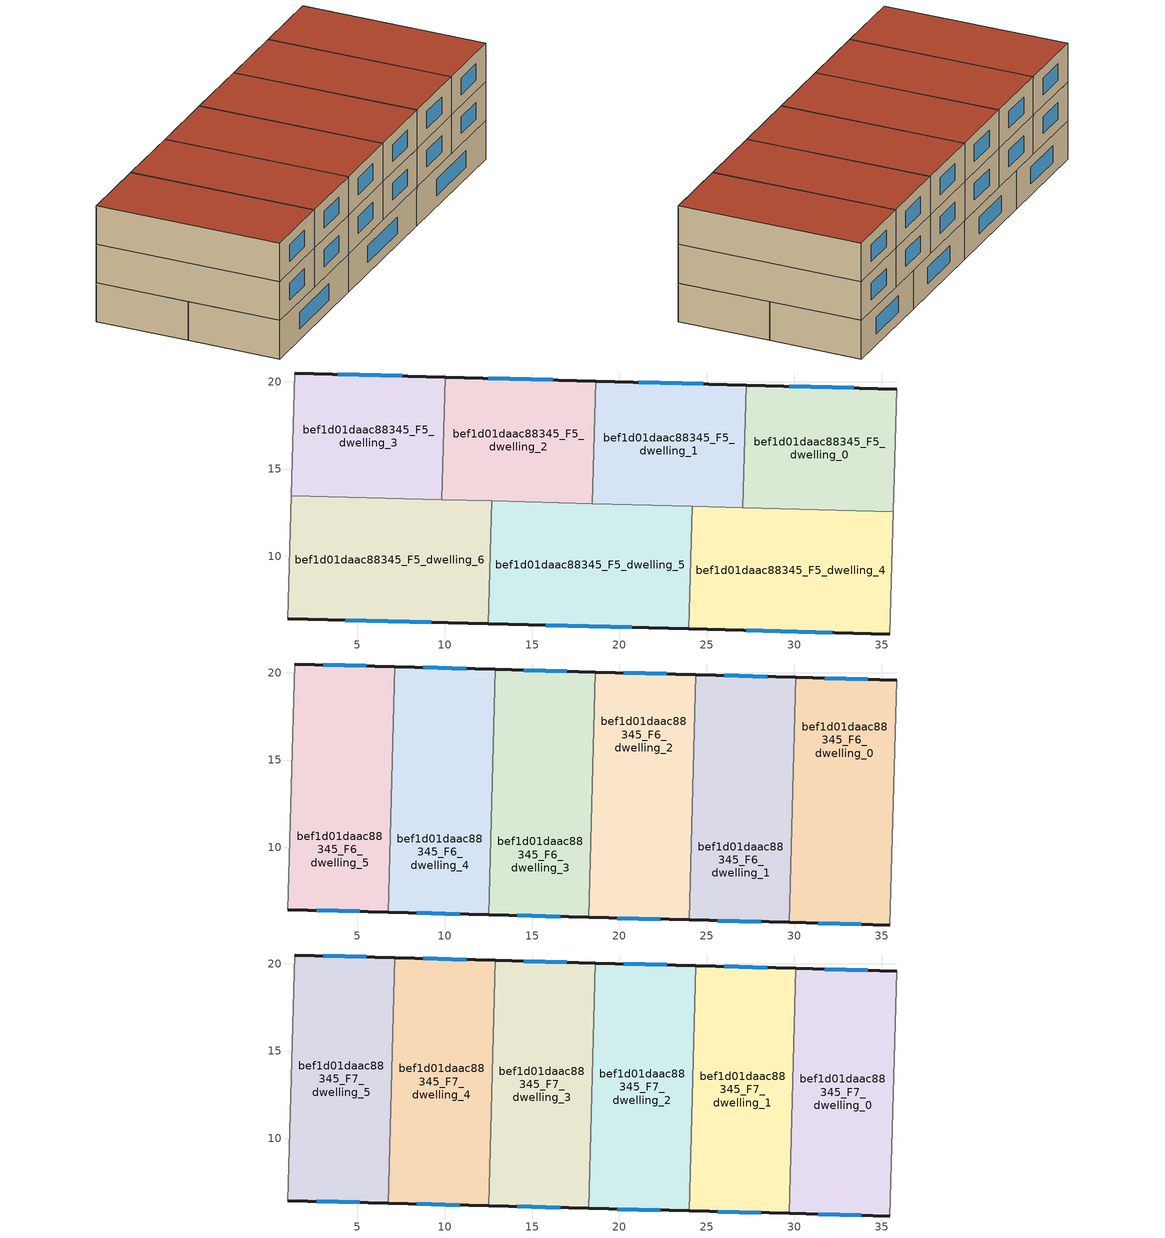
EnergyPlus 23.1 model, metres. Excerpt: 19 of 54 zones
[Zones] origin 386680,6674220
bef1d01daac88345_F5_dwelling_0
 floor to bef1d01daac88345_F4_dwelling_0 (EU_floor_Construction): 35.85,19.58 35.66,12.56 27.05,12.79 27.24,19.81 z15
 wall outside (EU_wall_Construction): 35.85,19.58 27.24,19.81 z15:18
 wall to bef1d01daac88345_F5_dwelling_1 (EU_wall_Construction): 27.24,19.81 27.05,12.79 z15:18
 wall adiabatic (EU_wall_Construction): 35.66,12.56 35.85,19.58 z15:18
 wall to bef1d01daac88345_F5_dwelling_4 (EU_wall_Construction): 27.05,12.79 35.66,12.56 z15:18
 window (EU_Window_Construction): 33.39,19.64 29.7,19.74 z15.86:17.14
bef1d01daac88345_F5_dwelling_1
 floor to bef1d01daac88345_F4_dwelling_1 (EU_floor_Construction): 27.24,19.81 27.05,12.79 18.45,13.02 18.63,20.04 z15
 wall outside (EU_wall_Construction): 27.24,19.81 18.63,20.04 z15:18
 wall to bef1d01daac88345_F5_dwelling_2 (EU_wall_Construction): 18.63,20.04 18.45,13.02 z15:18
 wall to bef1d01daac88345_F5_dwelling_5 (EU_wall_Construction): 18.45,13.02 24.16,12.87 z15:18
 wall to bef1d01daac88345_F5_dwelling_4 (EU_wall_Construction): 24.16,12.87 27.05,12.79 z15:18
 window (EU_Window_Construction): 24.78,19.87 21.09,19.97 z15.86:17.14
 ceiling adiabatic (EU_roof_Construction): 24.17,12.87 24.36,19.88 18.63,20.04 18.45,13.02 z18
bef1d01daac88345_F5_dwelling_2
 floor to bef1d01daac88345_F4_dwelling_2 (EU_floor_Construction): 18.63,20.04 18.45,13.02 9.84,13.25 10.03,20.27 z15
 wall outside (EU_wall_Construction): 18.63,20.04 10.03,20.27 z15:18
 wall to bef1d01daac88345_F5_dwelling_3 (EU_wall_Construction): 10.03,20.27 9.84,13.25 z15:18
 wall to bef1d01daac88345_F5_dwelling_6 (EU_wall_Construction): 9.84,13.25 12.68,13.17 z15:18
 wall to bef1d01daac88345_F5_dwelling_5 (EU_wall_Construction): 12.68,13.17 18.45,13.02 z15:18
 window (EU_Window_Construction): 16.17,20.1 12.48,20.2 z15.86:17.14
bef1d01daac88345_F5_dwelling_3
 floor to bef1d01daac88345_F4_dwelling_3 (EU_floor_Construction): 10.03,20.27 9.84,13.25 1.23,13.48 1.42,20.5 z15
 wall outside (EU_wall_Construction): 10.03,20.27 1.42,20.5 z15:18
 wall adiabatic (EU_wall_Construction): 1.42,20.5 1.23,13.48 z15:18
 wall to bef1d01daac88345_F5_dwelling_6 (EU_wall_Construction): 1.23,13.48 9.84,13.25 z15:18
 window (EU_Window_Construction): 7.57,20.33 3.88,20.43 z15.86:17.14
bef1d01daac88345_F5_dwelling_4
 floor to bef1d01daac88345_F4_dwelling_4 (EU_floor_Construction): 35.66,12.56 35.46,5.56 23.97,5.86 24.16,12.87 z15
 wall outside (EU_wall_Construction): 23.97,5.86 35.46,5.56 z15:18
 wall to bef1d01daac88345_F5_dwelling_5 (EU_wall_Construction): 24.16,12.87 23.97,5.86 z15:18
 wall adiabatic (EU_wall_Construction): 35.46,5.56 35.66,12.56 z15:18
 window (EU_Window_Construction): 27.25,5.77 32.18,5.65 z15.86:17.14
bef1d01daac88345_F5_dwelling_5
 floor to bef1d01daac88345_F4_dwelling_5 (EU_floor_Construction): 24.16,12.87 23.97,5.86 12.49,6.15 12.68,13.17 z15
 wall outside (EU_wall_Construction): 12.49,6.15 23.97,5.86 z15:18
 wall to bef1d01daac88345_F5_dwelling_6 (EU_wall_Construction): 12.68,13.17 12.49,6.15 z15:18
 window (EU_Window_Construction): 15.77,6.07 20.69,5.94 z15.86:17.14
bef1d01daac88345_F5_dwelling_6
 floor to bef1d01daac88345_F4_dwelling_6 (EU_floor_Construction): 12.68,13.17 12.49,6.15 1.03,6.44 1.23,13.48 z15
 wall outside (EU_wall_Construction): 1.03,6.44 12.49,6.15 z15:18
 wall adiabatic (EU_wall_Construction): 1.23,13.48 1.03,6.44 z15:18
 window (EU_Window_Construction): 4.31,6.36 9.22,6.23 z15.86:17.14
bef1d01daac88345_F6_dwelling_0
 floor to bef1d01daac88345_F5_dwelling_0 (EU_floor_Construction): 35.85,19.58 35.66,12.56 29.91,12.71 30.1,19.73 z18
 floor to bef1d01daac88345_F5_dwelling_4 (EU_floor_Construction): 35.66,12.56 35.46,5.56 29.72,5.71 29.91,12.71 z18
 wall outside (EU_wall_Construction): 35.85,19.58 30.1,19.73 / 29.72,5.71 35.46,5.56 z18:21
 wall to bef1d01daac88345_F6_dwelling_1 (EU_wall_Construction): 30.1,19.73 29.72,5.71 z18:21
 wall adiabatic (EU_wall_Construction): 35.46,5.56 35.85,19.58 z18:21
 window (EU_Window_Construction): 34.21,19.62 31.74,19.69 / 31.36,5.67 33.82,5.61 z18.86:20.14
bef1d01daac88345_F6_dwelling_1
 floor to bef1d01daac88345_F5_dwelling_4 (EU_floor_Construction): 29.91,12.71 29.72,5.71 23.98,5.86 24.17,12.87 z18
 floor to bef1d01daac88345_F5_dwelling_1 (EU_floor_Construction): 27.24,19.81 27.05,12.79 24.17,12.87 24.36,19.88 z18
 floor to bef1d01daac88345_F5_dwelling_0 (EU_floor_Construction): 30.1,19.73 29.91,12.71 27.05,12.79 27.24,19.81 z18
 wall outside (EU_wall_Construction): 30.1,19.73 24.36,19.88 / 23.98,5.86 29.72,5.71 z18:21
 wall to bef1d01daac88345_F6_dwelling_2 (EU_wall_Construction): 24.36,19.88 23.98,5.86 z18:21
 window (EU_Window_Construction): 28.46,19.78 26,19.84 / 25.62,5.81 28.08,5.75 z18.86:20.14
bef1d01daac88345_F6_dwelling_2
 floor to bef1d01daac88345_F5_dwelling_5 (EU_floor_Construction): 24.16,12.87 23.97,5.86 18.24,6 18.43,13.02 z18
 floor to bef1d01daac88345_F5_dwelling_4 (EU_floor_Construction): 24.17,12.87 23.98,5.86 23.97,5.86 24.16,12.87 z18
 floor to bef1d01daac88345_F5_dwelling_2 (EU_floor_Construction): 18.63,20.04 18.45,13.02 18.43,13.02 18.62,20.04 z18
 floor adiabatic (EU_floor_Construction): 24.36,19.88 24.17,12.87 18.45,13.02 18.63,20.04 z18
 wall outside (EU_wall_Construction): 24.36,19.88 18.62,20.04 / 18.24,6 23.98,5.86 z18:21
 wall to bef1d01daac88345_F6_dwelling_3 (EU_wall_Construction): 18.62,20.04 18.24,6 z18:21
 window (EU_Window_Construction): 22.72,19.93 20.26,19.99 / 19.88,5.96 22.34,5.9 z18.86:20.14
bef1d01daac88345_F6_dwelling_3
 floor to bef1d01daac88345_F5_dwelling_2 (EU_floor_Construction): 18.62,20.04 18.43,13.02 12.69,13.17 12.88,20.19 z18
 floor to bef1d01daac88345_F5_dwelling_5 (EU_floor_Construction): 18.43,13.02 18.24,6 12.51,6.15 12.69,13.17 z18
 wall outside (EU_wall_Construction): 18.62,20.04 12.88,20.19 / 12.51,6.15 18.24,6 z18:21
 wall to bef1d01daac88345_F6_dwelling_4 (EU_wall_Construction): 12.88,20.19 12.51,6.15 z18:21
 window (EU_Window_Construction): 16.98,20.08 14.52,20.15 / 14.15,6.11 16.6,6.05 z18.86:20.14
bef1d01daac88345_F6_dwelling_4
 floor to bef1d01daac88345_F5_dwelling_6 (EU_floor_Construction): 12.68,13.17 12.49,6.15 6.77,6.3 6.96,13.33 z18
 floor to bef1d01daac88345_F5_dwelling_2 (EU_floor_Construction): 12.88,20.19 12.69,13.17 9.84,13.25 10.03,20.27 z18
 floor to bef1d01daac88345_F5_dwelling_3 (EU_floor_Construction): 10.03,20.27 9.84,13.25 6.96,13.33 7.15,20.34 z18
 floor to bef1d01daac88345_F5_dwelling_5 (EU_floor_Construction): 12.69,13.17 12.51,6.15 12.49,6.15 12.68,13.17 z18
 wall outside (EU_wall_Construction): 12.88,20.19 7.15,20.34 / 6.77,6.3 12.51,6.15 z18:21
 wall to bef1d01daac88345_F6_dwelling_5 (EU_wall_Construction): 7.15,20.34 6.77,6.3 z18:21
 window (EU_Window_Construction): 11.24,20.23 8.78,20.3 / 8.41,6.25 10.87,6.19 z18.86:20.14
bef1d01daac88345_F6_dwelling_5
 floor to bef1d01daac88345_F5_dwelling_3 (EU_floor_Construction): 7.15,20.34 6.96,13.33 1.23,13.48 1.42,20.5 z18
 floor to bef1d01daac88345_F5_dwelling_6 (EU_floor_Construction): 6.96,13.33 6.77,6.3 1.03,6.44 1.23,13.48 z18
 wall outside (EU_wall_Construction): 1.03,6.44 6.77,6.3 / 7.15,20.34 1.42,20.5 z18:21
 wall adiabatic (EU_wall_Construction): 1.42,20.5 1.03,6.44 z18:21
 window (EU_Window_Construction): 2.67,6.4 5.13,6.34 / 5.51,20.39 3.06,20.45 z18.86:20.14
bef1d01daac88345_F7_dwelling_0
 floor to bef1d01daac88345_F6_dwelling_0 (EU_floor_Construction): 35.85,19.58 35.46,5.56 29.72,5.71 30.1,19.73 z21
 wall outside (EU_wall_Construction): 35.85,19.58 30.1,19.73 / 29.72,5.71 35.46,5.56 z21:24
 wall to bef1d01daac88345_F7_dwelling_1 (EU_wall_Construction): 30.1,19.73 29.72,5.71 z21:24
 wall adiabatic (EU_wall_Construction): 35.46,5.56 35.85,19.58 z21:24
 window (EU_Window_Construction): 34.21,19.62 31.74,19.69 / 31.36,5.67 33.82,5.61 z21.86:23.14
 roof outside (EU_roof_Construction): 35.46,5.56 35.85,19.58 30.1,19.73 29.72,5.71 z24
bef1d01daac88345_F7_dwelling_1
 floor to bef1d01daac88345_F6_dwelling_1 (EU_floor_Construction): 30.1,19.73 29.72,5.71 23.98,5.86 24.36,19.88 z21
 wall outside (EU_wall_Construction): 30.1,19.73 24.36,19.88 / 23.98,5.86 29.72,5.71 z21:24
 wall to bef1d01daac88345_F7_dwelling_2 (EU_wall_Construction): 24.36,19.88 23.98,5.86 z21:24
 window (EU_Window_Construction): 28.46,19.78 26,19.84 / 25.62,5.81 28.08,5.75 z21.86:23.14
 roof outside (EU_roof_Construction): 29.72,5.71 30.1,19.73 24.36,19.88 23.98,5.86 z24
bef1d01daac88345_F7_dwelling_2
 floor to bef1d01daac88345_F6_dwelling_2 (EU_floor_Construction): 24.36,19.88 23.98,5.86 18.24,6 18.62,20.04 z21
 wall outside (EU_wall_Construction): 24.36,19.88 18.62,20.04 / 18.24,6 23.98,5.86 z21:24
 wall to bef1d01daac88345_F7_dwelling_3 (EU_wall_Construction): 18.62,20.04 18.24,6 z21:24
 window (EU_Window_Construction): 22.72,19.93 20.26,19.99 / 19.88,5.96 22.34,5.9 z21.86:23.14
 roof outside (EU_roof_Construction): 23.98,5.86 24.36,19.88 18.62,20.04 18.24,6 z24
bef1d01daac88345_F7_dwelling_3
 floor to bef1d01daac88345_F6_dwelling_3 (EU_floor_Construction): 18.62,20.04 18.24,6 12.51,6.15 12.88,20.19 z21
 wall outside (EU_wall_Construction): 18.62,20.04 12.88,20.19 / 12.51,6.15 18.24,6 z21:24
 wall to bef1d01daac88345_F7_dwelling_4 (EU_wall_Construction): 12.88,20.19 12.51,6.15 z21:24
 window (EU_Window_Construction): 16.98,20.08 14.52,20.15 / 14.15,6.11 16.6,6.05 z21.86:23.14
 roof outside (EU_roof_Construction): 18.24,6 18.62,20.04 12.88,20.19 12.51,6.15 z24
bef1d01daac88345_F7_dwelling_4
 floor to bef1d01daac88345_F6_dwelling_4 (EU_floor_Construction): 12.88,20.19 12.51,6.15 6.77,6.3 7.15,20.34 z21
 wall outside (EU_wall_Construction): 12.88,20.19 7.15,20.34 / 6.77,6.3 12.51,6.15 z21:24
 wall to bef1d01daac88345_F7_dwelling_5 (EU_wall_Construction): 7.15,20.34 6.77,6.3 z21:24
 window (EU_Window_Construction): 11.24,20.23 8.78,20.3 / 8.41,6.25 10.87,6.19 z21.86:23.14
 roof outside (EU_roof_Construction): 12.51,6.15 12.88,20.19 7.15,20.34 6.77,6.3 z24
bef1d01daac88345_F7_dwelling_5
 floor to bef1d01daac88345_F6_dwelling_5 (EU_floor_Construction): 7.15,20.34 6.77,6.3 1.03,6.44 1.42,20.5 z21
 wall outside (EU_wall_Construction): 1.03,6.44 6.77,6.3 / 7.15,20.34 1.42,20.5 z21:24
 wall adiabatic (EU_wall_Construction): 1.42,20.5 1.03,6.44 z21:24
 window (EU_Window_Construction): 2.67,6.4 5.13,6.34 / 5.51,20.39 3.06,20.45 z21.86:23.14
 roof outside (EU_roof_Construction): 6.77,6.3 7.15,20.34 1.42,20.5 1.03,6.44 z24
[Building]
EU S2 Campaign: North Axis=0; Terrain=City; Solar Distribution=FullExterior
[Site:Location]
Helsinki-Vantaa.AP: Latitude=60.317; Longitude=24.963; Time Zone=2; Elevation=54.6
[SizingPeriod:WeatherFileDays]
AnnualSizingPeriod: Begin Month=1; Begin Day of Month=1; End Month=12; End Day of Month=31; Day of Week for Start Day=Monday; Use Weather File Daylight Saving Period=No; Use Weather File Rain and Snow Indicators=No
[MATERIAL]
EU_InternalMass_Material: Roughness=MediumRough; Thickness=0.1; Conductivity=1; Density=1800; Specific Heat=900; Thermal Absorptance=0.9; Solar Absorptance=0.7; Visible Absorptance=0.7
[MATERIAL:NOMASS] Roughness=MediumRough; Thermal Absorptance=0.9; Solar Absorptance=0.7; Visible Absorptance=0.7
Name | Thermal Resistance
EU_wall_NoMass | 1.10183
EU_roof_NoMass; EU_floor_NoMass | 1.70606
[WINDOWMATERIAL:SIMPLEGLAZINGSYSTEM]
EU_Window_SimpleGlazing: UFactor=3.11035; Solar Heat Gain Coefficient=0.8; Visible Transmittance=0.8
[CONSTRUCTION]
EU_wall_Construction: EU_wall_NoMass
EU_roof_Construction: EU_roof_NoMass
EU_floor_Construction: EU_floor_NoMass
EU_Window_Construction: EU_Window_SimpleGlazing
EU_InternalMass_Construction: EU_InternalMass_Material
[ZONE] Type=1; Multiplier=1; Ceiling Height=autocalculate; Floor Area=autocalculate; Part of Total Floor Area=Yes
Name | Volume
bef1d01daac88345_F5_dwelling_0 | 181.328
bef1d01daac88345_F6_dwelling_0; bef1d01daac88345_F7_dwelling_0 | 241.769
bef1d01daac88345_F5_dwelling_1 | 181.338
bef1d01daac88345_F6_dwelling_1; bef1d01daac88345_F7_dwelling_1 | 241.741
bef1d01daac88345_F5_dwelling_2 | 181.327
bef1d01daac88345_F6_dwelling_2; bef1d01daac88345_F7_dwelling_2 | 241.761
bef1d01daac88345_F5_dwelling_3 | 181.317
bef1d01daac88345_F6_dwelling_3; bef1d01daac88345_F7_dwelling_3 | 241.746
bef1d01daac88345_F5_dwelling_4 | 241.759
bef1d01daac88345_F6_dwelling_4; bef1d01daac88345_F7_dwelling_4 | 241.797
bef1d01daac88345_F5_dwelling_5 | 241.75
bef1d01daac88345_F6_dwelling_5; bef1d01daac88345_F7_dwelling_5; bef1d01daac88345_F5_dwelling_6 | 241.766
[INTERNALMASS] Construction=EU_InternalMass_Construction
Name | Zone or ZoneList | Surface Area
bef1d01daac88345_F5_dwelling_0_EU_InternalMass | bef1d01daac88345_F5_dwelling_0 | 60.4425
bef1d01daac88345_F5_dwelling_1_EU_InternalMass | bef1d01daac88345_F5_dwelling_1 | 60.4459
bef1d01daac88345_F5_dwelling_2_EU_InternalMass | bef1d01daac88345_F5_dwelling_2 | 60.4425
bef1d01daac88345_F5_dwelling_3_EU_InternalMass | bef1d01daac88345_F5_dwelling_3 | 60.4391
bef1d01daac88345_F5_dwelling_4_EU_InternalMass | bef1d01daac88345_F5_dwelling_4 | 80.5868
bef1d01daac88345_F5_dwelling_5_EU_InternalMass | bef1d01daac88345_F5_dwelling_5 | 80.5832
bef1d01daac88345_F5_dwelling_6_EU_InternalMass | bef1d01daac88345_F5_dwelling_6 | 80.5884
bef1d01daac88345_F6_dwelling_0_EU_InternalMass | bef1d01daac88345_F6_dwelling_0 | 80.5894
bef1d01daac88345_F6_dwelling_1_EU_InternalMass | bef1d01daac88345_F6_dwelling_1 | 80.5806
bef1d01daac88345_F6_dwelling_2_EU_InternalMass | bef1d01daac88345_F6_dwelling_2 | 80.5869
bef1d01daac88345_F6_dwelling_3_EU_InternalMass | bef1d01daac88345_F6_dwelling_3 | 80.582
bef1d01daac88345_F6_dwelling_4_EU_InternalMass | bef1d01daac88345_F6_dwelling_4 | 80.5984
bef1d01daac88345_F6_dwelling_5_EU_InternalMass | bef1d01daac88345_F6_dwelling_5 | 80.5888
bef1d01daac88345_F7_dwelling_0_EU_InternalMass | bef1d01daac88345_F7_dwelling_0 | 80.5894
bef1d01daac88345_F7_dwelling_1_EU_InternalMass | bef1d01daac88345_F7_dwelling_1 | 80.5806
bef1d01daac88345_F7_dwelling_2_EU_InternalMass | bef1d01daac88345_F7_dwelling_2 | 80.5869
bef1d01daac88345_F7_dwelling_3_EU_InternalMass | bef1d01daac88345_F7_dwelling_3 | 80.582
bef1d01daac88345_F7_dwelling_4_EU_InternalMass | bef1d01daac88345_F7_dwelling_4 | 80.5984
bef1d01daac88345_F7_dwelling_5_EU_InternalMass | bef1d01daac88345_F7_dwelling_5 | 80.5888
[OTHEREQUIPMENT] Fuel Type=Electricity; Design Level Calculation Method=Watts/Area; Power per Zone Floor Area=1; Fraction Latent=0; Fraction Radiant=0; Fraction Lost=0; Carbon Dioxide Generation Rate=0; EndUse Subcategory=EU_Step8_InternalGains
Name | Zone or ZoneList or Space or SpaceList | Schedule
EU_Step8_InternalGain_bef1d01daac88345_F5_dwelling_0_f000 | bef1d01daac88345_F5_dwelling_0 | EU_Step8_GainSchedule_bef1d01daac88345_F5_dwelling_0_f000
EU_Step8_InternalGain_bef1d01daac88345_F5_dwelling_1_f000 | bef1d01daac88345_F5_dwelling_1 | EU_Step8_GainSchedule_bef1d01daac88345_F5_dwelling_1_f000
EU_Step8_InternalGain_bef1d01daac88345_F5_dwelling_2_f000 | bef1d01daac88345_F5_dwelling_2 | EU_Step8_GainSchedule_bef1d01daac88345_F5_dwelling_2_f000
EU_Step8_InternalGain_bef1d01daac88345_F5_dwelling_3_f000 | bef1d01daac88345_F5_dwelling_3 | EU_Step8_GainSchedule_bef1d01daac88345_F5_dwelling_3_f000
EU_Step8_InternalGain_bef1d01daac88345_F5_dwelling_4_f000 | bef1d01daac88345_F5_dwelling_4 | EU_Step8_GainSchedule_bef1d01daac88345_F5_dwelling_4_f000
EU_Step8_InternalGain_bef1d01daac88345_F5_dwelling_5_f000 | bef1d01daac88345_F5_dwelling_5 | EU_Step8_GainSchedule_bef1d01daac88345_F5_dwelling_5_f000
EU_Step8_InternalGain_bef1d01daac88345_F5_dwelling_6_f000 | bef1d01daac88345_F5_dwelling_6 | EU_Step8_GainSchedule_bef1d01daac88345_F5_dwelling_6_f000
EU_Step8_InternalGain_bef1d01daac88345_F6_dwelling_0_f000 | bef1d01daac88345_F6_dwelling_0 | EU_Step8_GainSchedule_bef1d01daac88345_F6_dwelling_0_f000
EU_Step8_InternalGain_bef1d01daac88345_F6_dwelling_1_f000 | bef1d01daac88345_F6_dwelling_1 | EU_Step8_GainSchedule_bef1d01daac88345_F6_dwelling_1_f000
EU_Step8_InternalGain_bef1d01daac88345_F6_dwelling_2_f000 | bef1d01daac88345_F6_dwelling_2 | EU_Step8_GainSchedule_bef1d01daac88345_F6_dwelling_2_f000
EU_Step8_InternalGain_bef1d01daac88345_F6_dwelling_3_f000 | bef1d01daac88345_F6_dwelling_3 | EU_Step8_GainSchedule_bef1d01daac88345_F6_dwelling_3_f000
EU_Step8_InternalGain_bef1d01daac88345_F6_dwelling_4_f000 | bef1d01daac88345_F6_dwelling_4 | EU_Step8_GainSchedule_bef1d01daac88345_F6_dwelling_4_f000
EU_Step8_InternalGain_bef1d01daac88345_F6_dwelling_5_f000 | bef1d01daac88345_F6_dwelling_5 | EU_Step8_GainSchedule_bef1d01daac88345_F6_dwelling_5_f000
EU_Step8_InternalGain_bef1d01daac88345_F7_dwelling_0_f000 | bef1d01daac88345_F7_dwelling_0 | EU_Step8_GainSchedule_bef1d01daac88345_F7_dwelling_0_f000
EU_Step8_InternalGain_bef1d01daac88345_F7_dwelling_1_f000 | bef1d01daac88345_F7_dwelling_1 | EU_Step8_GainSchedule_bef1d01daac88345_F7_dwelling_1_f000
EU_Step8_InternalGain_bef1d01daac88345_F7_dwelling_2_f000 | bef1d01daac88345_F7_dwelling_2 | EU_Step8_GainSchedule_bef1d01daac88345_F7_dwelling_2_f000
EU_Step8_InternalGain_bef1d01daac88345_F7_dwelling_3_f000 | bef1d01daac88345_F7_dwelling_3 | EU_Step8_GainSchedule_bef1d01daac88345_F7_dwelling_3_f000
EU_Step8_InternalGain_bef1d01daac88345_F7_dwelling_4_f000 | bef1d01daac88345_F7_dwelling_4 | EU_Step8_GainSchedule_bef1d01daac88345_F7_dwelling_4_f000
EU_Step8_InternalGain_bef1d01daac88345_F7_dwelling_5_f000 | bef1d01daac88345_F7_dwelling_5 | EU_Step8_GainSchedule_bef1d01daac88345_F7_dwelling_5_f000
[ZONEVENTILATION:DESIGNFLOWRATE] Schedule=EU_AlwaysOn; Design Flow Rate Calculation Method=AirChanges/Hour; Air Changes per Hour=0.756316; Ventilation Type=Natural; Fan Pressure Rise=0; Fan Total Efficiency=1; Constant Term Coefficient=1; Temperature Term Coefficient=0; Velocity Term Coefficient=0; Velocity Squared Term Coefficient=0; Minimum Indoor Temperature=-100; Maximum Indoor Temperature=100; Delta Temperature=-100; Minimum Outdoor Temperature=-100; Maximum Outdoor Temperature=100; Maximum Wind Speed=40
Name | Zone or ZoneList or Space or SpaceList
EU_ConstantAir_bef1d01daac88345_F5_dwelling_0 | bef1d01daac88345_F5_dwelling_0
EU_ConstantAir_bef1d01daac88345_F5_dwelling_1 | bef1d01daac88345_F5_dwelling_1
EU_ConstantAir_bef1d01daac88345_F5_dwelling_2 | bef1d01daac88345_F5_dwelling_2
EU_ConstantAir_bef1d01daac88345_F5_dwelling_3 | bef1d01daac88345_F5_dwelling_3
EU_ConstantAir_bef1d01daac88345_F5_dwelling_4 | bef1d01daac88345_F5_dwelling_4
EU_ConstantAir_bef1d01daac88345_F5_dwelling_5 | bef1d01daac88345_F5_dwelling_5
EU_ConstantAir_bef1d01daac88345_F5_dwelling_6 | bef1d01daac88345_F5_dwelling_6
EU_ConstantAir_bef1d01daac88345_F6_dwelling_0 | bef1d01daac88345_F6_dwelling_0
EU_ConstantAir_bef1d01daac88345_F6_dwelling_1 | bef1d01daac88345_F6_dwelling_1
EU_ConstantAir_bef1d01daac88345_F6_dwelling_2 | bef1d01daac88345_F6_dwelling_2
EU_ConstantAir_bef1d01daac88345_F6_dwelling_3 | bef1d01daac88345_F6_dwelling_3
EU_ConstantAir_bef1d01daac88345_F6_dwelling_4 | bef1d01daac88345_F6_dwelling_4
EU_ConstantAir_bef1d01daac88345_F6_dwelling_5 | bef1d01daac88345_F6_dwelling_5
EU_ConstantAir_bef1d01daac88345_F7_dwelling_0 | bef1d01daac88345_F7_dwelling_0
EU_ConstantAir_bef1d01daac88345_F7_dwelling_1 | bef1d01daac88345_F7_dwelling_1
EU_ConstantAir_bef1d01daac88345_F7_dwelling_2 | bef1d01daac88345_F7_dwelling_2
EU_ConstantAir_bef1d01daac88345_F7_dwelling_3 | bef1d01daac88345_F7_dwelling_3
EU_ConstantAir_bef1d01daac88345_F7_dwelling_4 | bef1d01daac88345_F7_dwelling_4
EU_ConstantAir_bef1d01daac88345_F7_dwelling_5 | bef1d01daac88345_F7_dwelling_5
[HVACTEMPLATE:THERMOSTAT] Constant Heating Setpoint=20; Constant Cooling Setpoint=50
EU_HeatOnly_bef1d01daac88345_F2_dwelling_5; EU_HeatOnly_bef1d01daac88345_F2_dwelling_6; EU_HeatOnly_bef1d01daac88345_F3_dwelling_0; EU_HeatOnly_bef1d01daac88345_F3_dwelling_1; EU_HeatOnly_bef1d01daac88345_F3_dwelling_2; EU_HeatOnly_bef1d01daac88345_F3_dwelling_3; EU_HeatOnly_bef1d01daac88345_F3_dwelling_4; EU_HeatOnly_bef1d01daac88345_F3_dwelling_5; EU_HeatOnly_bef1d01daac88345_F3_dwelling_6; EU_HeatOnly_bef1d01daac88345_F4_dwelling_0; EU_HeatOnly_bef1d01daac88345_F4_dwelling_1; EU_HeatOnly_bef1d01daac88345_F4_dwelling_2; EU_HeatOnly_bef1d01daac88345_F4_dwelling_3; EU_HeatOnly_bef1d01daac88345_F4_dwelling_4; EU_HeatOnly_bef1d01daac88345_F4_dwelling_5; EU_HeatOnly_bef1d01daac88345_F4_dwelling_6; EU_HeatOnly_bef1d01daac88345_F5_dwelling_0; EU_HeatOnly_bef1d01daac88345_F5_dwelling_1; EU_HeatOnly_bef1d01daac88345_F5_dwelling_2; EU_HeatOnly_bef1d01daac88345_F5_dwelling_3; EU_HeatOnly_bef1d01daac88345_F5_dwelling_4; EU_HeatOnly_bef1d01daac88345_F5_dwelling_5; EU_HeatOnly_bef1d01daac88345_F5_dwelling_6; EU_HeatOnly_bef1d01daac88345_F6_dwelling_0; EU_HeatOnly_bef1d01daac88345_F6_dwelling_1; EU_HeatOnly_bef1d01daac88345_F6_dwelling_2; EU_HeatOnly_bef1d01daac88345_F6_dwelling_3; EU_HeatOnly_bef1d01daac88345_F6_dwelling_4; EU_HeatOnly_bef1d01daac88345_F6_dwelling_5; EU_HeatOnly_bef1d01daac88345_F7_dwelling_0; EU_HeatOnly_bef1d01daac88345_F7_dwelling_1; EU_HeatOnly_bef1d01daac88345_F7_dwelling_2; EU_HeatOnly_bef1d01daac88345_F7_dwelling_3; EU_HeatOnly_bef1d01daac88345_F7_dwelling_4; EU_HeatOnly_bef1d01daac88345_F7_dwelling_5
[HVACTEMPLATE:ZONE:IDEALLOADSAIRSYSTEM] System Availability Schedule=EU_AlwaysOn; Maximum Heating Supply Air Temperature=50; Minimum Cooling Supply Air Temperature=13; Maximum Heating Supply Air Humidity Ratio=0.0156; Minimum Cooling Supply Air Humidity Ratio=0.0077; Heating Limit=NoLimit; Cooling Limit=NoLimit; Heating Availability Schedule=EU_AlwaysOn; Cooling Availability Schedule=EU_CoolingOff; Dehumidification Control Type=ConstantSensibleHeatRatio; Cooling Sensible Heat Ratio=0.7; Dehumidification Setpoint=60; Humidification Control Type=None; Humidification Setpoint=30; Outdoor Air Method=None; Outdoor Air Flow Rate per Person=0.00944; Outdoor Air Flow Rate per Zone Floor Area=0; Outdoor Air Flow Rate per Zone=0; Demand Controlled Ventilation Type=None; Outdoor Air Economizer Type=NoEconomizer; Heat Recovery Type=None; Sensible Heat Recovery Effectiveness=0.7; Latent Heat Recovery Effectiveness=0.65
Name | Template Thermostat
bef1d01daac88345_F5_dwelling_0 | EU_HeatOnly_bef1d01daac88345_F5_dwelling_0
bef1d01daac88345_F5_dwelling_1 | EU_HeatOnly_bef1d01daac88345_F5_dwelling_1
bef1d01daac88345_F5_dwelling_2 | EU_HeatOnly_bef1d01daac88345_F5_dwelling_2
bef1d01daac88345_F5_dwelling_3 | EU_HeatOnly_bef1d01daac88345_F5_dwelling_3
bef1d01daac88345_F5_dwelling_4 | EU_HeatOnly_bef1d01daac88345_F5_dwelling_4
bef1d01daac88345_F5_dwelling_5 | EU_HeatOnly_bef1d01daac88345_F5_dwelling_5
bef1d01daac88345_F5_dwelling_6 | EU_HeatOnly_bef1d01daac88345_F5_dwelling_6
bef1d01daac88345_F6_dwelling_0 | EU_HeatOnly_bef1d01daac88345_F6_dwelling_0
bef1d01daac88345_F6_dwelling_1 | EU_HeatOnly_bef1d01daac88345_F6_dwelling_1
bef1d01daac88345_F6_dwelling_2 | EU_HeatOnly_bef1d01daac88345_F6_dwelling_2
bef1d01daac88345_F6_dwelling_3 | EU_HeatOnly_bef1d01daac88345_F6_dwelling_3
bef1d01daac88345_F6_dwelling_4 | EU_HeatOnly_bef1d01daac88345_F6_dwelling_4
bef1d01daac88345_F6_dwelling_5 | EU_HeatOnly_bef1d01daac88345_F6_dwelling_5
bef1d01daac88345_F7_dwelling_0 | EU_HeatOnly_bef1d01daac88345_F7_dwelling_0
bef1d01daac88345_F7_dwelling_1 | EU_HeatOnly_bef1d01daac88345_F7_dwelling_1
bef1d01daac88345_F7_dwelling_2 | EU_HeatOnly_bef1d01daac88345_F7_dwelling_2
bef1d01daac88345_F7_dwelling_3 | EU_HeatOnly_bef1d01daac88345_F7_dwelling_3
bef1d01daac88345_F7_dwelling_4 | EU_HeatOnly_bef1d01daac88345_F7_dwelling_4
bef1d01daac88345_F7_dwelling_5 | EU_HeatOnly_bef1d01daac88345_F7_dwelling_5
[SIZING:ZONE] Zone Cooling Design Supply Air Temperature Input Method=SupplyAirTemperature; Zone Cooling Design Supply Air Temperature=13; Zone Heating Design Supply Air Temperature Input Method=SupplyAirTemperature; Zone Heating Design Supply Air Temperature=50; Zone Cooling Design Supply Air Humidity Ratio=0.008; Zone Heating Design Supply Air Humidity Ratio=0.008; Cooling Design Air Flow Method=DesignDay; Cooling Design Air Flow Rate=0; Cooling Minimum Air Flow per Zone Floor Area=0.000762; Cooling Minimum Air Flow=0; Cooling Minimum Air Flow Fraction=0.2; Heating Design Air Flow Method=DesignDay; Heating Design Air Flow Rate=0; Heating Maximum Air Flow per Zone Floor Area=0.002032; Heating Maximum Air Flow=0.141576; Heating Maximum Air Flow Fraction=0.3; Account for Dedicated Outdoor Air System=No; Dedicated Outdoor Air System Control Strategy=NeutralSupplyAir; Dedicated Outdoor Air Low Setpoint Temperature for Design=autosize; Dedicated Outdoor Air High Setpoint Temperature for Design=autosize; Zone Load Sizing Method=Sensible Load Only No Latent Load; Zone Latent Cooling Design Supply Air Humidity Ratio Input Method=HumidityRatioDifference; Zone Cooling Design Supply Air Humidity Ratio Difference=0.005; Zone Latent Heating Design Supply Air Humidity Ratio Input Method=HumidityRatioDifference; Zone Humidification Design Supply Air Humidity Ratio Difference=0.005
bef1d01daac88345_F5_dwelling_0; bef1d01daac88345_F5_dwelling_1; bef1d01daac88345_F5_dwelling_2; bef1d01daac88345_F5_dwelling_3; bef1d01daac88345_F5_dwelling_4; bef1d01daac88345_F5_dwelling_5; bef1d01daac88345_F5_dwelling_6; bef1d01daac88345_F6_dwelling_0; bef1d01daac88345_F6_dwelling_1; bef1d01daac88345_F6_dwelling_2; bef1d01daac88345_F6_dwelling_3; bef1d01daac88345_F6_dwelling_4; bef1d01daac88345_F6_dwelling_5; bef1d01daac88345_F7_dwelling_0; bef1d01daac88345_F7_dwelling_1; bef1d01daac88345_F7_dwelling_2; bef1d01daac88345_F7_dwelling_3; bef1d01daac88345_F7_dwelling_4; bef1d01daac88345_F7_dwelling_5
[SCHEDULE:CONSTANT]
Name | Hourly Value
EU_AlwaysOn | 1
EU_CoolingOff | 0
[SCHEDULE:FILE] Column Number=1; Rows to Skip at Top=0; Number of Hours of Data=8760; Column Separator=Comma; Interpolate to Timestep=No; Minutes per Item=60; Adjust Schedule for Daylight Savings=Yes
Name | File
EU_Step8_GainSchedule_bef1d01daac88345_F5_dwelling_0_f000 | ../../schedules/bef1d01daac88345/bef1d01daac88345_F5_dwelling_0_f000_gain.csv
EU_Step8_GainSchedule_bef1d01daac88345_F5_dwelling_1_f000 | ../../schedules/bef1d01daac88345/bef1d01daac88345_F5_dwelling_1_f000_gain.csv
EU_Step8_GainSchedule_bef1d01daac88345_F5_dwelling_2_f000 | ../../schedules/bef1d01daac88345/bef1d01daac88345_F5_dwelling_2_f000_gain.csv
EU_Step8_GainSchedule_bef1d01daac88345_F5_dwelling_3_f000 | ../../schedules/bef1d01daac88345/bef1d01daac88345_F5_dwelling_3_f000_gain.csv
EU_Step8_GainSchedule_bef1d01daac88345_F5_dwelling_4_f000 | ../../schedules/bef1d01daac88345/bef1d01daac88345_F5_dwelling_4_f000_gain.csv
EU_Step8_GainSchedule_bef1d01daac88345_F5_dwelling_5_f000 | ../../schedules/bef1d01daac88345/bef1d01daac88345_F5_dwelling_5_f000_gain.csv
EU_Step8_GainSchedule_bef1d01daac88345_F5_dwelling_6_f000 | ../../schedules/bef1d01daac88345/bef1d01daac88345_F5_dwelling_6_f000_gain.csv
EU_Step8_GainSchedule_bef1d01daac88345_F6_dwelling_0_f000 | ../../schedules/bef1d01daac88345/bef1d01daac88345_F6_dwelling_0_f000_gain.csv
EU_Step8_GainSchedule_bef1d01daac88345_F6_dwelling_1_f000 | ../../schedules/bef1d01daac88345/bef1d01daac88345_F6_dwelling_1_f000_gain.csv
EU_Step8_GainSchedule_bef1d01daac88345_F6_dwelling_2_f000 | ../../schedules/bef1d01daac88345/bef1d01daac88345_F6_dwelling_2_f000_gain.csv
EU_Step8_GainSchedule_bef1d01daac88345_F6_dwelling_3_f000 | ../../schedules/bef1d01daac88345/bef1d01daac88345_F6_dwelling_3_f000_gain.csv
EU_Step8_GainSchedule_bef1d01daac88345_F6_dwelling_4_f000 | ../../schedules/bef1d01daac88345/bef1d01daac88345_F6_dwelling_4_f000_gain.csv
EU_Step8_GainSchedule_bef1d01daac88345_F6_dwelling_5_f000 | ../../schedules/bef1d01daac88345/bef1d01daac88345_F6_dwelling_5_f000_gain.csv
EU_Step8_GainSchedule_bef1d01daac88345_F7_dwelling_0_f000 | ../../schedules/bef1d01daac88345/bef1d01daac88345_F7_dwelling_0_f000_gain.csv
EU_Step8_GainSchedule_bef1d01daac88345_F7_dwelling_1_f000 | ../../schedules/bef1d01daac88345/bef1d01daac88345_F7_dwelling_1_f000_gain.csv
EU_Step8_GainSchedule_bef1d01daac88345_F7_dwelling_2_f000 | ../../schedules/bef1d01daac88345/bef1d01daac88345_F7_dwelling_2_f000_gain.csv
EU_Step8_GainSchedule_bef1d01daac88345_F7_dwelling_3_f000 | ../../schedules/bef1d01daac88345/bef1d01daac88345_F7_dwelling_3_f000_gain.csv
EU_Step8_GainSchedule_bef1d01daac88345_F7_dwelling_4_f000 | ../../schedules/bef1d01daac88345/bef1d01daac88345_F7_dwelling_4_f000_gain.csv
EU_Step8_GainSchedule_bef1d01daac88345_F7_dwelling_5_f000 | ../../schedules/bef1d01daac88345/bef1d01daac88345_F7_dwelling_5_f000_gain.csv
